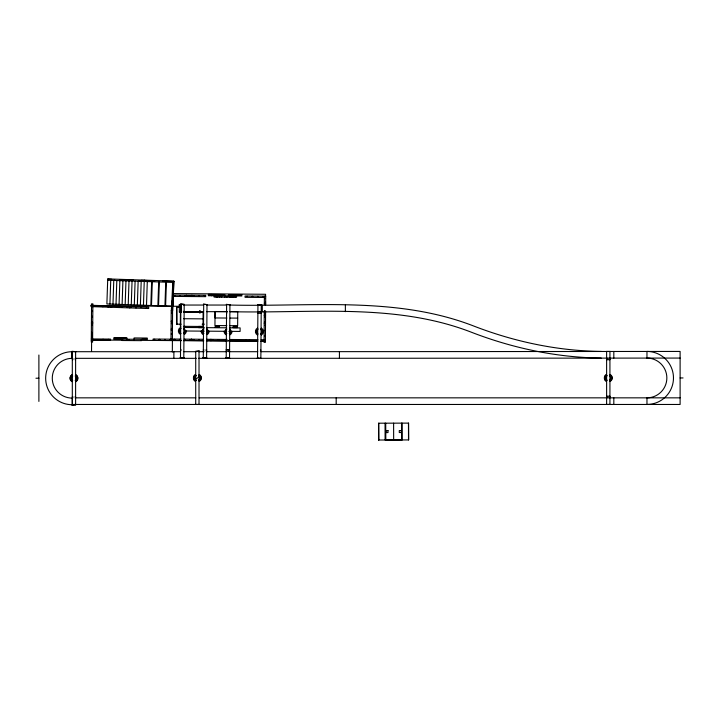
<?xml version="1.0" encoding="UTF-8"?>
<svg xmlns="http://www.w3.org/2000/svg" width="719" height="719" viewBox="0 0 719 719"><rect width="100%" height="100%" fill="white"/><g stroke="black" fill="none" stroke-linecap="round" stroke-linejoin="round"><path stroke-width="1.08" d="M176.721 324.188L176.676 307.373M176.82 324.188L176.82 307.373M91.529 351.447L91.672 332.214M92.4 325.267L92.4 324.602M92.409 322.202L92.418 321.537M92.454 316.899L92.454 316.234M92.49 311.597L92.499 310.932M102.772 340.024L102.772 339.359L103.437 339.368L103.437 340.033M108.075 340.069L108.075 339.404L108.74 339.413L108.74 340.069M122.239 339.179L122.23 340.509L141.472 340.653L141.481 339.323M126.939 339.215L126.948 337.894L113.773 337.786L113.764 339.116L147.233 339.368L147.242 338.047L134.067 337.948L134.058 339.269M153.075 340.366L153.093 339.044L172.335 339.188M170.996 340.5L171.221 310.653L172.551 310.662M171.338 339.62L171.338 338.964M171.374 334.317L171.383 333.661M171.419 329.014L171.419 328.358M171.455 323.712L171.464 323.056M172.201 313.116L172.209 312.45M172.218 313.439L172.218 312.774M172.254 308.136L172.263 307.471M172.335 352.058L172.605 305.773M180.316 326.3L180.424 312.262M180.478 357.451L180.882 304.434M181.35 312.45L181.359 311.327L180.828 311.327M183.794 357.478L184.199 304.452M186.464 296.507L186.473 295.185M191.919 296.552L191.928 295.221M203.288 357.631L203.693 304.604M206.605 357.658L207.009 304.631M208.744 294.736L208.735 295.392L214.684 295.437L214.684 294.781M210.865 340.653L210.874 339.332M210.991 340.662L211 339.332M211.566 295.752L211.575 294.422M212.59 295.428L212.599 294.763M213.255 295.428L213.255 294.763M214.109 295.77L214.1 297.091L236.551 297.262L236.56 295.94M217.309 297.118L217.318 295.788M217.893 295.464L217.902 294.799M221.533 295.824L221.542 294.502M224.741 295.851L224.75 294.52L208.366 294.395L208.357 295.725L241.827 295.976L241.836 294.655L228.66 294.556L228.651 295.877M226.206 357.81L226.611 304.784M227.159 296.201L227.159 296.857L226.494 296.857M229.523 357.837L229.927 304.811M233.342 297.244L233.351 295.913M235.014 296.255L235.005 296.92L235.67 296.929L235.679 296.264M246.159 340.923L246.168 339.602M249.475 340.95L249.484 339.629M257.537 358.044L257.941 305.018M260.853 358.071L261.258 305.045M264.277 311.12L264.062 342.379L265.392 342.397L265.599 311.129M264.322 304.703L264.385 296.147L264.286 297.477L245.044 297.324L245.053 296.003L265.715 296.165L265.653 304.712M264.664 303.912L264.664 303.247L265.329 303.247L265.329 303.912M264.7 298.61L264.709 297.945M265.059 341.507L265.068 340.842M265.104 336.204L265.104 335.539M265.14 330.902L265.149 330.237M265.185 325.599L265.185 324.934M265.185 322.274L265.185 321.609M265.5 304.838L265.518 301.674M265.563 296.39L265.581 294.278L173.153 293.577M215.161 311.516L215.008 317.951L226.898 318.041M108.021 279.862L108.048 279.206M109.926 304.065L110.726 280.374M110.214 307.238L110.259 305.917M112.973 304.173L113.773 280.473M116.02 304.272L116.82 280.572M119.066 304.38L119.902 279.601L133.087 280.042M120.235 279.61L120.208 280.275L120.873 280.293L120.9 279.637M122.113 304.479L122.949 279.7M125.169 304.577L125.96 280.886M128.216 304.685L129.007 280.985M129.447 307.885L129.492 306.564M131.262 304.784L132.053 281.084M134.309 304.892L135.1 281.192M137.356 304.991L138.147 281.291M140.403 305.09L141.23 280.32L155.061 280.778M143.449 305.198L144.294 280.131M144.609 280.428L144.591 281.093L145.256 281.111L145.274 280.455M162.584 281.03L173.827 281.417L172.991 306.249L146.496 305.359L147.296 281.596M150.837 305.503L151.646 281.327M151.493 305.521L152.311 281.354M157.892 305.737L158.701 281.569L159.366 281.587L158.548 305.764M164.948 305.979L165.774 281.138M165.604 305.997L166.44 281.165M171.994 306.24L172.183 300.722M172.551 289.73L172.812 282.046M172.659 306.258L172.776 302.942M172.92 298.547L173.36 285.362M172.848 282.082L173.513 282.109L173.836 281.129L172.632 310.671L171.311 310.617L172.857 282.037M172.389 309.664L172.362 310.32L171.697 310.293M185.637 330.983L183.974 333.481M208.447 331.153L206.775 333.652M231.365 331.342L229.694 333.841M72.304 375.704L70.66 378.221L72.304 380.737M75.612 380.737L77.257 378.221L75.612 375.704M195.712 375.444L194.067 377.951L195.712 380.468M199.019 380.468L200.664 377.951L199.019 375.444M606.62 375.444L604.976 377.951L606.62 380.468M609.928 380.468L611.572 377.951L609.928 375.444M180.712 328.43L179.04 330.929L180.667 333.454M257.77 329.014L256.099 331.522L257.726 334.047M261.033 334.065L262.696 331.567L261.069 329.041M194.957 379.344L199.019 377.107M393.608 423.158L393.661 439.974L401.768 439.947M378.625 440.019L408.698 439.929L408.608 423.114L378.571 423.203L378.67 440.019M385.555 440.001L393.661 439.974M179.256 304.38L179.391 312.334M179.391 305.045L181.125 305.045L181.125 311.669L179.391 311.669M183.345 305.045L203.369 305.045M206.704 305.045L226.728 305.045M230.062 305.045C310.653 306.977 395.198 296.012 472.419 325.527C513.555 341.579 557.153 350.935 601.39 351.438M176.64 307.373L179.391 307.373M183.345 311.669L203.369 311.669M206.704 311.669L226.728 311.669M230.062 311.669C309.925 313.718 393.733 302.555 470.28 331.801C512.036 348.077 556.29 357.532 601.183 358.071M176.64 324.188L181.125 324.188M202.147 324.188L204.331 324.188M72.304 351.708L72.304 404.734A26.513 26.513 0 0 1 45.657 378.356A26.513 26.513 0 0 1 72.035 351.708L180.595 351.708M183.947 351.708L196.251 351.708M198.489 351.708L204.088 351.708M206.317 351.708L226.449 351.708M228.687 351.708L257.77 351.708M261.123 351.708L680.111 351.438L680.111 404.464L72.304 404.464M680.111 358.071L261.123 358.332M75.396 358.332L196.251 358.332M198.489 358.332L257.77 358.332M606.62 358.332L607.151 358.332L607.151 359.464L606.62 359.464M609.928 358.332L609.397 358.332L609.397 359.464L609.928 359.464M72.304 358.601L72.835 358.601L72.835 359.725L72.304 359.725M75.082 358.601L75.612 358.601M75.082 359.725L75.612 359.725M606.62 359.725L609.928 359.725M680.111 377.951L683.05 377.951M35.95 378.221L38.889 378.221M606.62 396.187L609.928 396.187M606.62 396.448L607.151 396.448L607.151 397.571L606.62 397.571M609.928 396.448L609.397 396.448L609.397 397.571L609.928 397.571M72.304 396.717L72.835 396.717L72.835 397.841L72.304 397.841M75.082 396.717L75.612 396.717M75.082 397.841L195.82 397.841M199.19 397.841L680.111 397.841M211.952 294.754L223.861 294.844M229.037 294.889L240.946 294.979M172.686 295.078L205.715 295.329L205.706 296.659L172.677 296.399M198.866 295.608L199.531 295.617M204.169 295.653L204.834 295.653M246.842 296.345L247.507 296.354M252.144 296.39L252.809 296.39M257.447 296.426L258.112 296.435M262.75 296.471L263.415 296.471M174.465 296.084L175.13 296.093M179.768 296.129L180.433 296.129M215.889 296.776L216.554 296.776M219.097 296.803L219.762 296.803M221.191 296.812L221.856 296.821M224.4 296.839L225.065 296.848M229.703 296.884L230.368 296.884M231.797 296.893L232.462 296.902M264.331 303.903L265.653 303.912M91.879 305.629L179.741 306.303M257.896 311.642L261.204 311.669M226.943 311.606L215.053 311.516L214.954 325.554L226.836 325.644M230.179 311.633L237.746 311.695L237.647 325.734L230.08 325.671M183.615 311.345L184.145 311.345M226.557 311.678L227.087 311.687M257.887 311.911L258.418 311.911L258.409 313.044L257.878 313.035M261.204 311.938L260.673 311.929L260.664 313.062L261.195 313.062M183.669 312.289L203.109 312.441L203.01 326.48L183.561 326.327M183.606 312.468L184.136 312.477M226.548 312.81L227.078 312.81M257.878 313.304L261.195 313.331M264.241 315.398L265.572 315.407M230.134 318.068L237.701 318.122M183.615 318.715L203.073 318.868M171.14 321.258L172.47 321.267M264.188 323.146L265.536 323.146M91.421 322.804L92.751 322.813L92.598 342.055L91.277 342.046L91.556 303.84L92.886 303.849L92.733 323.092L91.412 323.083M184.109 327.478L204.277 327.63M206.515 327.648L226.683 327.801M230.044 327.828L240.128 327.909L240.101 331.423L228.903 331.333M171.077 329.895L172.407 329.913M184.082 330.992L204.25 331.144M206.488 331.162L226.656 331.315M114.654 338.128L126.571 338.218M172.407 339.035L180.954 339.107M184.163 339.125L203.396 339.278M206.596 339.296L227.033 339.458M257.923 339.692L230.242 339.476L230.233 340.806L257.914 341.013M261.132 339.719L265.41 339.745M142.766 339.009L146.856 339.035M184.792 339.467L185.457 339.467M190.095 339.503L190.76 339.512M193.42 339.53L194.085 339.539M198.723 339.575L199.388 339.575M209.328 339.656L209.993 339.656M212.788 339.674L213.453 339.683M218.091 339.719L218.756 339.728M264.52 340.069L263.855 340.069L263.855 340.734L264.52 340.734M164.579 339.458L165.235 339.467M169.882 339.503L170.538 339.503M91.286 338.946L110.537 339.089L110.519 340.42L91.277 340.267M128.422 339.557L129.087 339.566M133.725 339.602L134.39 339.602M228.687 340.464L229.352 340.464M232.03 340.491L232.686 340.491M237.333 340.527L237.989 340.536M242.636 340.572L243.292 340.572M247.938 340.608L248.612 340.617M253.25 340.653L253.915 340.653M172.398 340.366L180.945 340.429M184.154 340.455L203.378 340.599M206.587 340.626L227.024 340.779M261.123 341.04L265.401 341.076M92.167 339.943L123.039 340.213M140.996 340.348L181.341 340.653M183.588 340.671L203.774 340.833M207.144 340.851L257.618 341.237M260.979 341.264L264.34 341.291M226.269 349.533L229.586 349.551M180.541 349.434L181.071 349.443M203.351 349.605L203.881 349.614M206.659 349.632L206.128 349.632L206.128 350.755L206.659 350.764M226.269 349.793L226.8 349.802L226.791 350.926L226.26 350.917M229.577 349.82L229.046 349.811L229.037 350.944L229.568 350.944M260.386 350.045L260.916 350.045M180.532 350.557L181.062 350.566M203.342 350.737L203.872 350.737M260.377 351.169L260.907 351.178M226.26 351.187L229.568 351.214M107.715 279.188L111.733 279.323M114.114 280.068L114.779 280.095M138.497 280.886L139.153 280.913M165.756 281.803L166.422 281.83M107.679 280.23L172.461 282.405L173.836 281.129L107.724 278.909L106.879 303.966L146.496 305.296M172.021 305.575L172.686 305.602M97.191 305.809L97.856 305.827M116.424 306.456L117.089 306.474M121.727 306.627L122.392 306.654M136.322 307.121L135.657 307.103L135.639 307.759L136.295 307.786M140.96 307.274L141.625 307.301M102.466 306.645L103.132 306.671M107.769 306.824L108.434 306.851M127.002 307.471L127.667 307.489M130.337 307.579L131.002 307.606M146.236 308.118L146.901 308.136M226.395 333.814L224.768 331.288M203.477 333.634L201.85 331.099M72.035 351.708L72.071 358.332A19.889 19.889 0 0 0 52.28 378.32A19.889 19.889 0 0 0 72.268 398.101L72.304 404.734M408.464 423.114L408.518 439.929M402.173 423.132L402.227 439.947M401.517 423.132L401.562 439.956M393.94 439.974L385.833 440.091L385.708 423.176M385.051 423.185L385.105 440.001M378.76 423.203L378.814 440.019M613.819 351.438L613.819 358.071M613.819 397.841L613.819 404.464M610.197 351.438L606.351 351.438M610.197 404.464L606.351 404.464M609.928 351.438L609.928 404.464M606.62 351.438L606.62 404.464M345.372 305.045L345.372 311.669M339.422 351.708L339.422 358.332M336.186 397.841L336.186 404.464M262.309 305.045L262.309 311.669M200.233 310.734L200.233 312.972M199.576 310.734L199.576 312.972M199.289 404.464L195.442 404.464M199.019 351.438L199.019 404.464M195.712 351.438L195.712 404.464M184.855 326.291L184.855 327.487M180.613 326.291L180.613 327.487M173.881 351.708L173.881 358.332M75.881 351.708L72.035 351.312L72.035 358.332M75.612 351.708L75.612 404.734M38.889 355.024L38.889 401.418M75.944 374.779A3.981 3.981 0 0 1 75.944 381.663M71.972 381.663A3.981 3.981 0 0 1 71.972 374.779M75.405 375.722A2.885 2.885 0 0 1 75.405 380.719M72.511 380.719A2.885 2.885 0 0 1 72.511 375.722M75.828 374.985A3.73 3.73 0 0 1 75.828 381.456M72.089 381.456A3.73 3.73 0 0 1 72.089 374.985M75.621 375.345A3.316 3.316 0 0 1 75.621 381.097M72.295 381.097A3.316 3.316 0 0 1 72.295 375.345M75.198 376.064A2.49 2.49 0 0 1 75.198 380.378M72.709 380.378A2.49 2.49 0 0 1 72.709 376.064M199.352 374.509A3.981 3.981 0 0 1 199.352 381.403M195.379 381.403A3.981 3.981 0 0 1 195.379 374.509M198.812 375.453A2.885 2.885 0 0 1 198.812 380.459M195.919 380.459A2.885 2.885 0 0 1 195.919 375.453M199.235 374.725A3.73 3.73 0 0 1 199.235 381.187M195.496 381.187A3.73 3.73 0 0 1 195.496 374.725M199.028 375.075A3.316 3.316 0 0 1 199.028 380.827M195.703 380.827A3.316 3.316 0 0 1 195.703 375.075M198.615 375.794A2.49 2.49 0 0 1 198.615 380.108M196.116 380.108A2.49 2.49 0 0 1 196.116 375.794M610.26 374.509A3.981 3.981 0 0 1 610.26 381.403M606.288 381.403A3.981 3.981 0 0 1 606.288 374.509M609.721 375.453A2.885 2.885 0 0 1 609.721 380.459M606.827 380.459A2.885 2.885 0 0 1 606.827 375.453M610.143 374.725A3.73 3.73 0 0 1 610.143 381.187M606.405 381.187A3.73 3.73 0 0 1 606.405 374.725M609.937 375.075A3.316 3.316 0 0 1 609.937 380.827M606.611 380.827A3.316 3.316 0 0 1 606.611 375.075M609.523 375.794A2.49 2.49 0 0 1 609.523 380.108M607.025 380.108A2.49 2.49 0 0 1 607.025 375.794M186.32 330.983A3.981 3.981 0 0 1 184.298 334.416M180.325 334.38A3.981 3.981 0 0 1 180.379 327.496M183.803 328.466A2.885 2.885 0 0 1 183.767 333.463M180.873 333.445A2.885 2.885 0 0 1 180.918 328.439M183.606 328.808A2.49 2.49 0 0 1 183.57 333.122M180.172 332.187A2.49 2.49 0 0 1 180.19 329.697M261.41 328.116A3.981 3.981 0 0 1 261.357 335M257.384 334.973A3.981 3.981 0 0 1 257.438 328.08M260.862 329.05A2.885 2.885 0 0 1 260.826 334.056M257.932 334.029A2.885 2.885 0 0 1 257.977 329.032M260.664 329.392A2.49 2.49 0 0 1 260.629 333.706M257.231 332.771A2.49 2.49 0 0 1 257.249 330.282M209.121 331.162A3.981 3.981 0 0 1 207.108 334.587M203.135 334.56A3.981 3.981 0 0 1 201.167 331.099M206.614 328.637A2.885 2.885 0 0 1 206.569 333.643M203.684 333.616A2.885 2.885 0 0 1 203.72 328.619M207.315 329.904A2.49 2.49 0 0 1 207.297 332.394M203.881 333.274A2.49 2.49 0 0 1 203.917 328.96M232.039 331.342A3.981 3.981 0 0 1 230.026 334.775M226.054 334.739A3.981 3.981 0 0 1 224.085 331.279M229.532 328.826A2.885 2.885 0 0 1 229.487 333.823M226.602 333.805A2.885 2.885 0 0 1 226.638 328.799M230.233 330.084A2.49 2.49 0 0 1 229.289 333.481M226.8 333.463A2.49 2.49 0 0 1 226.836 329.149M153.974 339.377L153.965 340.042L154.63 340.051L154.63 339.386L153.974 339.377M159.276 339.422L159.267 340.087L159.933 340.087L159.933 339.422L159.276 339.422M174.187 339.386L174.187 340.042L174.852 340.051L174.852 339.386L174.187 339.386M179.489 339.422L179.489 340.087L180.154 340.087L180.154 339.431L179.489 339.422M180.217 357.451L184.055 357.882L180.217 357.451M180.622 304.029L184.468 304.461L180.622 304.029M185.08 295.5L185.071 296.165L185.736 296.174L185.745 295.509L185.08 295.5M188.261 295.527L188.252 296.192L188.917 296.192L188.926 295.536L188.261 295.527M190.382 295.545L190.373 296.21L191.038 296.21L191.047 295.545L190.382 295.545M191.631 339.188L191.622 340.509L191.649 339.188M193.564 295.572L193.555 296.228L194.22 296.237L194.229 295.572L193.564 295.572M203.019 357.631L206.865 358.053L203.019 357.631M203.432 304.2L207.27 304.631L203.432 304.2M225.937 357.81L229.783 358.242L225.937 357.81M226.35 304.389L230.188 304.82L226.35 304.389M257.276 358.044L261.114 358.466L257.276 358.044M257.681 304.613L261.527 305.045L257.681 304.613M264.565 316.306L264.565 316.962L265.221 316.971L265.23 316.306L264.565 316.306M264.583 313.852L264.583 314.518L265.248 314.518L265.248 313.852L264.583 313.852M264.61 311.003L264.601 311.66L265.266 311.669L265.266 311.003L264.61 311.003M91.025 305.269L90.98 306.591L148.68 308.532L148.716 307.211L91.025 305.269M111.13 306.276L111.103 306.941L111.769 306.959L111.787 306.294L111.13 306.276M387.999 430.591L386.013 430.591L386.022 432.586L388.008 432.577L387.999 430.591M401.256 430.546L399.27 430.555L399.279 432.541L401.265 432.541L401.256 430.546M219.421 326.291L215.179 326.291L215.179 327.487L219.421 327.487L219.421 326.291M202.875 326.426L198.633 326.426L198.633 327.621L202.875 327.621L202.875 326.426M237.441 326.426L233.199 326.426L233.199 327.621L237.441 327.621L237.441 326.426M199.289 351.043L195.442 351.438L199.289 351.043M75.881 404.734L72.035 405.13L75.881 404.734M646.965 358.071L646.965 351.438A26.513 26.513 0 0 1 673.478 377.951A26.513 26.513 0 0 1 646.965 404.464L646.965 397.841A19.889 19.889 0 0 0 666.855 377.951A19.889 19.889 0 0 0 646.965 358.071"/></g></svg>
